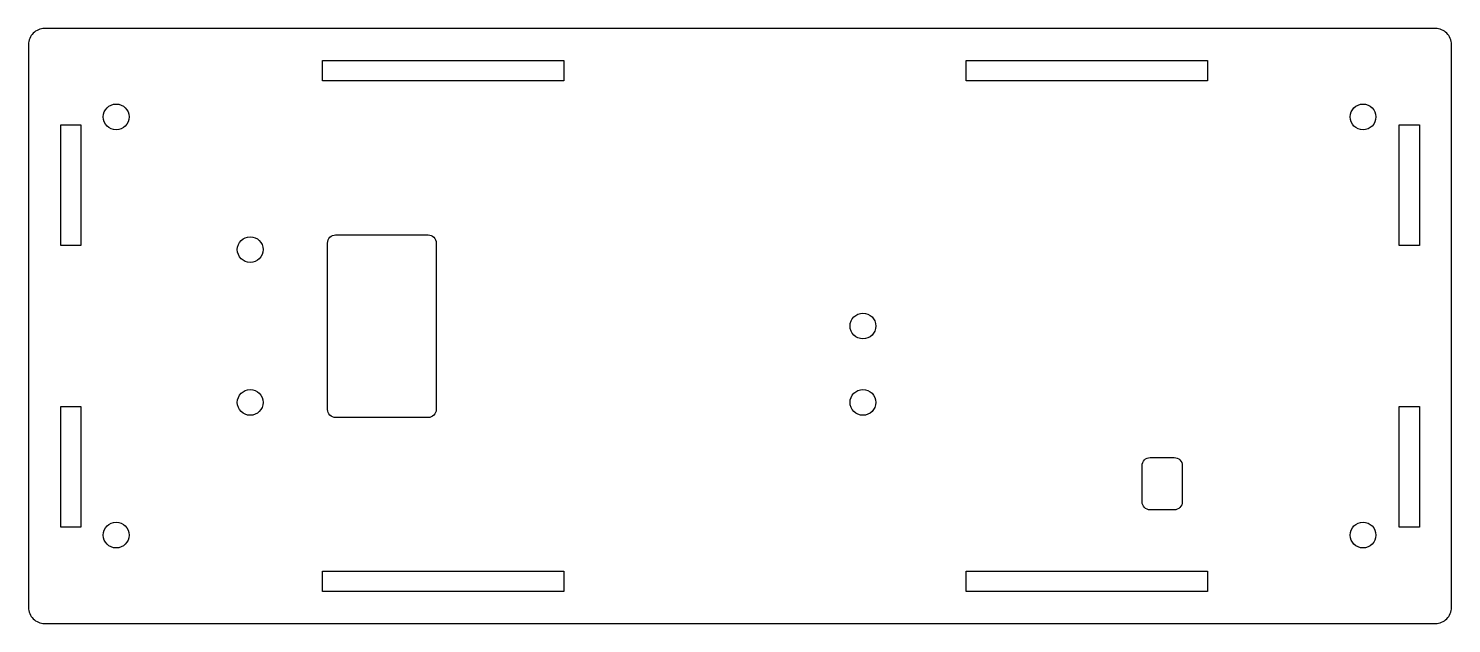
# Model space of a CAD drawing. Header units: millimetres. Extents: x -337 to -160, y 12 to 86.
import ezdxf

# ---------------------------------------------------------------- set-up
doc = ezdxf.new("R2010")
doc.units = ezdxf.units.MM
doc.layers.get('0').update_dxf_attribs({"linetype": 'CONTINUOUS'})

msp = doc.modelspace()

# ---------------------------------------------------------------- linework, layer by layer
for points in [[(-337.04, 13.72, 0.414214), (-335.04, 11.72), (-162.14, 11.72, 0.414214), (-160.14, 13.72), (-160.14, 83.72, 0.414214), (-162.14, 85.72), (-335.04, 85.72, 0.414214), (-337.04, 83.72)], [(-287.36, 37.34), (-298.86, 37.34, -0.414214), (-299.86, 38.34), (-299.86, 59.04, -0.414214), (-298.86, 60.04), (-287.36, 60.04, -0.414214), (-286.36, 59.04), (-286.36, 38.34, -0.414214)], [(-198.61, 26.86), (-198.61, 31.36, -0.414214), (-197.61, 32.36), (-194.61, 32.36, -0.414214), (-193.61, 31.36), (-193.61, 26.86, -0.414214), (-194.61, 25.86), (-197.61, 25.86, -0.414214)]]:
    msp.add_lwpolyline(points, format="xyb", close=True)
for points in [[(-300.48, 79.22), (-300.48, 81.72), (-270.48, 81.72), (-270.48, 79.22)], [(-190.48, 81.72), (-190.48, 79.22), (-220.48, 79.22), (-220.48, 81.72)], [(-330.54, 58.72), (-333.04, 58.72), (-333.04, 73.72), (-330.54, 73.72)], [(-164.14, 58.72), (-166.64, 58.72), (-166.64, 73.72), (-164.14, 73.72)], [(-330.54, 23.72), (-333.04, 23.72), (-333.04, 38.72), (-330.54, 38.72)], [(-164.14, 23.72), (-166.64, 23.72), (-166.64, 38.72), (-164.14, 38.72)], [(-300.48, 15.72), (-300.48, 18.22), (-270.48, 18.22), (-270.48, 15.72)], [(-220.48, 15.72), (-220.48, 18.22), (-190.48, 18.22), (-190.48, 15.72)]]:
    msp.add_lwpolyline(points, close=True)
for centre in [(-326.14, 74.72), (-171.14, 74.72), (-309.48, 58.22), (-233.31, 48.72), (-309.48, 39.22), (-233.31, 39.22), (-326.14, 22.72), (-171.14, 22.72)]:
    msp.add_circle(centre, 1.6)

doc.saveas('drawing.dxf')
